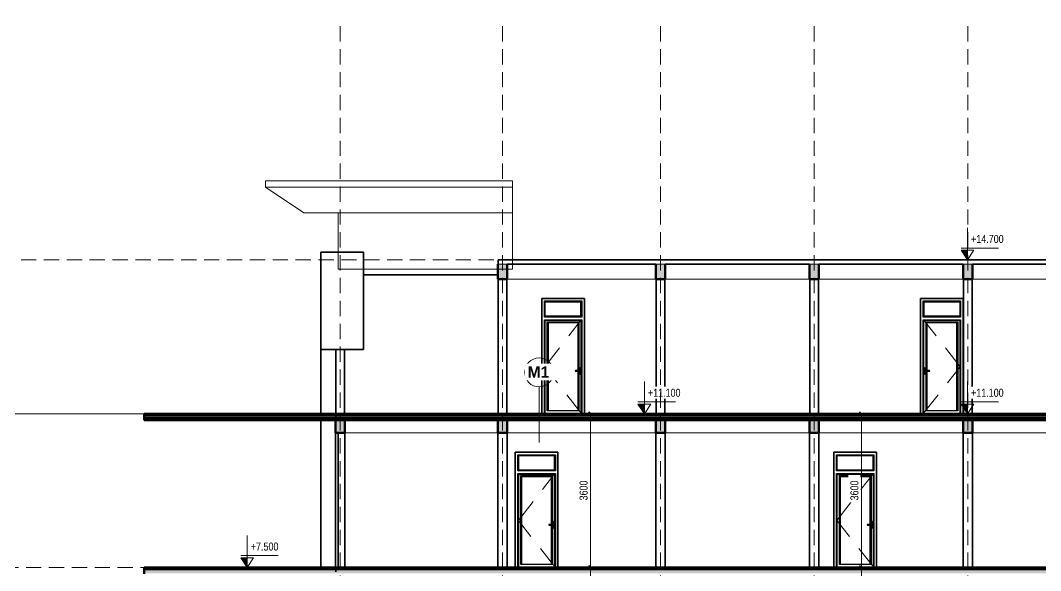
# Model space of a CAD drawing. Header units: millimetres. Extents: x -31177 to 39550, y -3751 to 20306.
# Drawn here: x -6938 to 16952, y 7427 to 20306 of the extents above; entities that cross this region are included whole.
import ezdxf

# ---------------------------------------------------------------- set-up
doc = ezdxf.new("R2010")
doc.units = ezdxf.units.MM
doc.linetypes.add('Centre', pattern=[2381.25, 476.25, -357.1875, 1190.625, -357.1875])
doc.linetypes.add('Hidden', pattern=[535.78125, 357.1875, -178.59375])
for name, color, linetype, lineweight in [('A-ANNO-DIMS', 211, 'Continuous', 9), ('A-ANNO-DIMS-75', 211, 'Continuous', 9), ('A-ANNO-NOTE', 131, 'Continuous', 9), ('A-DETL', 90, 'Continuous', 18), ('A-DOOR', 31, 'Continuous', 25), ('A-FLOR', 192, 'Continuous', 18), ('A-FLOR-LEVL', 51, 'Continuous', 9), ('A-FLOR-MCUT', 51, 'Continuous', 50), ('A-FLOR-PATT', 8, 'Continuous', 50), ('A-GENM', 13, 'Continuous', 18), ('A-WALL', 113, 'Continuous', 35), ('G-IMPT', 8, 'Continuous', 18), ('S-BEAM', 12, 'Continuous', 18), ('S-COLS', 52, 'Continuous', 35), ('S-FNDN', 32, 'Continuous', 18), ('S-GRID', 1, 'Continuous', 9), ('S-STRS', 31, 'Continuous', 25)]:
    doc.layers.add(name, color=color, linetype=linetype, lineweight=lineweight)
doc.styles.add('Arial', font='arial.ttf', dxfattribs={"width": 0.8, "height": 187.5})
doc.styles.add('Arial_B', font='arialbd.ttf', dxfattribs={"height": 262.5})
doc.dimstyles.new('kt_nam', dxfattribs={"dimscale": 304.8, "dimtxt": 191.298637, "dimasz": 0.295276, "dimexe": 0.492126, "dimexo": 0.0625, "dimgap": 0.049213, "dimtad": 1, "dimdec": 0, "dimzin": 0, "dimdsep": 46, "dimtxsty": 'Arial', "dimblk1": 'OBLIQUE', "dimblk2": 'OBLIQUE', "dimsah": 1, "dimcen": 0.09, "dimdle": 0.246063, "dimazin": 0, "dimtfac": 1, "dimtdec": 4, "dimtix": 1, "dimtmove": 0, "dimatfit": 3, "dimfxl": 1.968504, "dimfxlon": 1, "dimtvp": 1, "dimtfill": 1, "dimtolj": 1, "dimtzin": 0, "dimarcsym": 2})
pattern_1 = [(0, (4470.77, 5345.385), (304.8, 76.2), [25.146, -203.454, 25.146, -203.454, -1219.2]), (0, (4470.77, 5345.385), (304.8, 76.2), [-457.2, 25.146, -432.054, 25.146, -203.454, -533.4]), (0, (4470.77, 5345.385), (304.8, 76.2), [-1143, 25.146, -127.254, 25.146, -355.854]), (120, (4585.07, 5383.485), (-218.39114, 225.86454), [25.146, -203.454, 25.146, -203.454, -1219.2]), (120, (4585.07, 5383.485), (-218.39114, 225.86454), [-457.2, 25.146, -432.054, 25.146, -203.454, -533.4]), (120, (4585.07, 5383.485), (-218.39114, 225.86454), [-1143, 25.146, -127.254, 25.146, -355.854]), (240, (4623.17, 5535.885), (-86.40886, -302.06454), [25.146, -203.454, 25.146, -203.454, -1219.2]), (240, (4623.17, 5535.885), (-86.40886, -302.06454), [-457.2, 25.146, -432.054, 25.146, -203.454, -533.4]), (240, (4623.17, 5535.885), (-86.40886, -302.06454), [-1143, 25.146, -127.254, 25.146, -355.854])]
pattern_2 = [(50, (4470.77, 5345.4), (546.5526, -47.8174), [57.15, -628.65]), (355, (4470.77, 5345.4), (-105.728, 573.17), [45.72, -502.92]), (100.451, (4516.3, 5341.4), (440.8275, 525.35), [48.57, -534.27]), (46.184, (4470.8, 5497.8), (813.237, -126.128), [85.725, -942.975]), (96.636, (4538.5, 5487.3), (712.207, 742.283), [72.855, -801.405]), (351.184, (4470.8, 5497.8), (712.215, 742.276), [68.58, -754.38]), (21, (4546.97, 5459.7), (454.8433, -306.796), [57.15, -628.65]), (326, (4546.97, 5459.7), (185.406, 552.564), [45.72, -502.92]), (71.451, (4584.87, 5434.1), (640.251, 245.764), [48.57, -534.27]), (37.5, (4470.77, 5345.39), (9.2664, 253.665), [25.146, -471.678, 25.146, -485.394, -504.825]), (37.5, (4470.77, 5345.39), (9.2664, 253.665), [-1007.364, 25.146, -479.679]), (7.5, (4470.77, 5345.39), (200.4594, 300.5414), [25.146, -265.938, 25.146, -460.248, -192.405]), (7.5, (4470.77, 5345.39), (200.4594, 300.5414), [-776.478, 25.146, -167.259]), (327.5, (4300.84, 5345.39), (406.7728, -17.1864), [25.146, -165.354, 25.146, -569.214, -788.67]), (327.5, (4300.84, 5345.39), (406.7728, -17.1864), [-784.86, 25.146, -763.524]), (317.5, (4224.64, 5345.4), (444.388, 76.2803), [25.146, -222.504, 25.146, -369.57, -560.07]), (317.5, (4224.64, 5345.4), (444.388, 76.2803), [-642.366, 25.146, -534.924])]

# ---------------------------------------------------------------- blocks, each defined once
blk = doc.blocks.new('CỬA 1 CÁNH EROWINDOW_có ô chết_ - D4_1000x2200-2368989-MẶT CẮT 2-2')
at = {"layer": 'A-DOOR'}
for p, q in [((8448, 2639), (9326, 2639)), ((8448, 2639), (8468, 2619)), ((8448, 2261), (8448, 2639)), ((8448, 2639), (9326, 2639)), ((8448, 2261), (8448, 2639)), ((9306, 2619), (9326, 2639)), ((9326, 2639), (9326, 2261)), ((9326, 2639), (9326, 2261)), ((8468, 2281), (8468, 2619)), ((8468, 2619), (9306, 2619)), ((9306, 2281), (9306, 2619)), ((8448, 2261), (8468, 2281)), ((9326, 2261), (8448, 2261)), ((9326, 2261), (8448, 2261)), ((8448, 2200), (9326, 2200)), ((8448, 2200), (8468, 2180)), ((8448, 0), (8448, 2200)), ((8448, 2200), (9326, 2200)), ((8448, 0), (8448, 2200)), ((9306, 2281), (8468, 2281)), ((8468, 2180), (9306, 2180)), ((8468, 0), (8468, 2180)), ((9326, 2261), (9306, 2281)), ((9326, 2200), (9306, 2180)), ((9306, 2180), (9306, 0)), ((9326, 2200), (9326, 0)), ((9326, 2200), (9326, 0)), ((8516, 2144), (9258, 2144)), ((8516, 2144), (8536, 2124)), ((8516, 71), (8516, 2144)), ((8516, 2144), (9258, 2144)), ((8516, 71), (8516, 2144)), ((9238, 2124), (8536, 2124)), ((8536, 2124), (8536, 71)), ((9258, 2144), (9238, 2124)), ((9238, 1008), (9238, 2124)), ((9258, 2144), (9258, 1013)), ((9258, 2144), (9258, 1013)), ((9248, 1008), (9178, 1008)), ((9249, 1004), (9178, 1004)), ((9178, 996), (9249, 996)), ((9178, 992), (9248, 992)), ((9238, 71), (9238, 992)), ((9258, 1013), (9248, 1008)), ((9248, 992), (9258, 987)), ((9259, 1009), (9249, 1004)), ((9249, 996), (9259, 991)), ((9284, 1013), (9258, 1013)), ((9258, 987), (9284, 987)), ((9258, 987), (9258, 71)), ((9258, 987), (9258, 71)), ((9284, 1009), (9259, 1009)), ((9259, 991), (9284, 991)), ((9264, 1055), (9264, 1013)), ((9264, 987), (9264, 945)), ((9280, 960), (9280, 971)), ((9281, 953), (9281, 958)), ((9281, 958), (9281, 953)), ((9282, 973), (9286, 973)), ((9287, 958), (9287, 953)), ((9287, 953), (9287, 958)), ((9288, 971), (9288, 960)), ((9304, 945), (9304, 1055)), ((8468, 15), (9306, 15)), ((9258, 71), (8516, 71))]:
    blk.add_line(p, q, dxfattribs=at)
at = {"layer": 'A-DOOR', "linetype": 'Centre', "lineweight": 18}
for p, q in [((9314, 2200), (8460, 1100)), ((8460, 1100), (9314, 15))]:
    blk.add_line(p, q, dxfattribs=at)
at = {"layer": 'A-DOOR', "flags": 128}
for points in [[(9178, 1008), (9178, 1008), (9177, 1008), (9177, 1008), (9177, 1008), (9176, 1008), (9176, 1008), (9176, 1008), (9175, 1008), (9175, 1007), (9175, 1007), (9175, 1007), (9174, 1007), (9174, 1007), (9174, 1007), (9173, 1007), (9173, 1006), (9173, 1006), (9173, 1006), (9172, 1006), (9172, 1006), (9172, 1005), (9172, 1005), (9172, 1005), (9171, 1005), (9171, 1004), (9171, 1004), (9171, 1004), (9171, 1003), (9171, 1003), (9171, 1003), (9170, 1003), (9170, 1002), (9170, 1002), (9170, 1002), (9170, 1001), (9170, 1001), (9170, 1001), (9170, 1000), (9170, 1000), (9170, 1000), (9170, 999), (9170, 999), (9170, 999), (9170, 998), (9170, 998), (9170, 998), (9170, 998), (9170, 997), (9171, 997), (9171, 997), (9171, 996), (9171, 996), (9171, 996), (9171, 996), (9172, 995), (9172, 995), (9172, 995), (9172, 995), (9172, 994), (9173, 994), (9173, 994), (9173, 994), (9173, 993), (9174, 993), (9174, 993), (9174, 993), (9174, 993), (9175, 993), (9175, 993), (9175, 992), (9176, 992), (9176, 992), (9176, 992), (9177, 992), (9177, 992), (9177, 992), (9178, 992), (9178, 992), (9178, 992)], [(9284, 987), (9285, 987), (9285, 987), (9286, 987), (9286, 987), (9287, 987), (9287, 987), (9288, 988), (9288, 988), (9289, 988), (9289, 988), (9290, 988), (9290, 988), (9290, 989), (9291, 989), (9291, 989), (9292, 990), (9292, 990), (9293, 990), (9293, 991), (9293, 991), (9294, 991), (9294, 992), (9294, 992), (9295, 993), (9295, 993), (9295, 993), (9295, 994), (9296, 994), (9296, 995), (9296, 995), (9296, 996), (9296, 996), (9297, 997), (9297, 997), (9297, 998), (9297, 998), (9297, 999), (9297, 999), (9297, 1000), (9297, 1000), (9297, 1001), (9297, 1001), (9297, 1002), (9297, 1002), (9297, 1003), (9297, 1003), (9296, 1004), (9296, 1004), (9296, 1005), (9296, 1005), (9296, 1006), (9295, 1006), (9295, 1007), (9295, 1007), (9295, 1008), (9294, 1008), (9294, 1008), (9294, 1009), (9293, 1009), (9293, 1010), (9292, 1010), (9292, 1010), (9292, 1011), (9291, 1011), (9291, 1011), (9290, 1011), (9290, 1012), (9289, 1012), (9289, 1012), (9288, 1012), (9288, 1012), (9287, 1013), (9287, 1013), (9286, 1013), (9286, 1013), (9285, 1013), (9285, 1013), (9284, 1013), (9284, 1013)]]:
    blk.add_lwpolyline(points, dxfattribs=at)
at = {"layer": 'A-DOOR'}
for centre, radius, start, end in [((9178, 1000), 3.66, 90, 270), ((9284, 1055), 20, 0, 180), ((9284, 1000), 15, 0, 120.3216), ((9284, 1000), 15, 239.6784, 0), ((9284, 1000), 15, 105, 110.0431), ((9284, 1000), 15, 249.9569, 255), ((9282, 971), 2.04, 90, 180), ((9281, 960), 1.99, 180, 268.9596), ((9281, 960), 1.99, 224.4798, 268.9596), ((9284, 1063), 3, 0, 180), ((9284, 1063), 3, 180, 0), ((9284, 1000), 3.02, 0, 180), ((9284, 1000), 3.02, 135, 150), ((9284, 1000), 3.02, 180, 0), ((9284, 1000), 3.02, 210, 225), ((9284, 1000), 15, 90, 95.2302), ((9284, 1000), 15, 264.7698, 270), ((9284, 1000), 8.66, 270, 90), ((9286, 971), 2.04, 0, 90), ((9284, 1000), 15, 75, 80.3895), ((9284, 1000), 15, 279.6105, 285), ((9287, 960), 1.99, 271.0404, 0), ((9287, 960), 1.99, 271.0404, 315.5202), ((9284, 1000), 15, 60, 65.5028), ((9284, 1000), 15, 294.4972, 300), ((9284, 1000), 15, 45, 50.5307), ((9284, 1000), 15, 309.4693, 315), ((9284, 945), 20, 180, 360), ((9284, 953), 2.5, 180, 0), ((9284, 938), 3, 0, 180), ((9284, 938), 3, 180, 0)]:
    blk.add_arc(centre, radius, start, end, dxfattribs=at)
for points in [[(9249, 1004), (9249, 1004), (9249, 1005), (9249, 1006), (9248, 1008), (9248, 1008), (9248, 1008)], [(9249, 996), (9249, 996), (9249, 995), (9249, 994), (9248, 992), (9248, 992), (9248, 992)], [(9259, 1009), (9259, 1009), (9259, 1010), (9259, 1011), (9258, 1013), (9258, 1013), (9258, 1013)], [(9259, 991), (9259, 991), (9259, 990), (9259, 989), (9258, 987), (9258, 987), (9258, 987)]]:
    blk.add_open_spline(points, degree=3, knots=[0, 0, 0, 0, 0.166667, 0.333333, 0.666667, 1, 1, 1, 1], dxfattribs=at)
blk = doc.blocks.new('CỬA 1 CÁNH EROWINDOW_có ô chết_ - D4_1000x2200-V10-MẶT CẮT 2-2')
at = {"layer": 'A-DOOR'}
for p, q in [((14201, 13739), (15079, 13739)), ((14201, 13739), (14221, 13719)), ((14201, 13361), (14201, 13739)), ((14201, 13361), (14201, 13739)), ((14201, 13739), (15079, 13739)), ((14221, 13719), (15059, 13719)), ((14221, 13719), (14221, 13381)), ((15059, 13719), (15079, 13739)), ((15059, 13719), (15059, 13381)), ((15079, 13739), (15079, 13361)), ((15079, 13739), (15079, 13361)), ((14221, 13381), (14201, 13361)), ((15059, 13381), (14221, 13381)), ((15059, 13381), (15079, 13361)), ((15079, 13361), (14201, 13361)), ((15079, 13361), (14201, 13361)), ((14221, 13280), (14201, 13300)), ((14201, 11100), (14201, 13300)), ((14201, 13300), (15079, 13300)), ((14201, 13300), (15079, 13300)), ((14201, 11100), (14201, 13300)), ((14221, 11100), (14221, 13280)), ((14221, 13280), (15059, 13280)), ((14289, 13224), (14269, 13244)), ((14269, 12113), (14269, 13244)), ((14269, 13244), (15011, 13244)), ((14269, 12113), (14269, 13244)), ((14269, 13244), (15011, 13244)), ((14991, 13224), (14289, 13224)), ((14289, 13224), (14289, 12108)), ((14991, 13224), (15011, 13244)), ((14991, 11171), (14991, 13224)), ((15011, 13244), (15011, 11171)), ((15011, 13244), (15011, 11171)), ((15059, 13280), (15079, 13300)), ((15059, 13280), (15059, 11100)), ((15079, 13300), (15079, 11100)), ((15079, 13300), (15079, 11100)), ((14223, 12155), (14223, 12045)), ((14239, 12060), (14239, 12071)), ((14240, 12053), (14240, 12058)), ((14240, 12058), (14240, 12053)), ((14241, 12073), (14245, 12073)), ((14269, 12113), (14243, 12113)), ((14268, 12109), (14243, 12109)), ((14243, 12091), (14268, 12091)), ((14243, 12087), (14269, 12087)), ((14246, 12058), (14246, 12053)), ((14246, 12053), (14246, 12058)), ((14247, 12071), (14247, 12060)), ((14263, 12113), (14263, 12155)), ((14263, 12045), (14263, 12087)), ((14278, 12104), (14268, 12109)), ((14268, 12091), (14278, 12096)), ((14279, 12108), (14269, 12113)), ((14269, 12087), (14279, 12092)), ((14269, 11171), (14269, 12087)), ((14269, 11171), (14269, 12087)), ((14349, 12104), (14278, 12104)), ((14278, 12096), (14349, 12096)), ((14349, 12108), (14279, 12108)), ((14279, 12092), (14349, 12092)), ((14289, 12092), (14289, 11171)), ((14221, 11115), (15059, 11115)), ((15011, 11171), (14269, 11171))]:
    blk.add_line(p, q, dxfattribs=at)
at = {"layer": 'A-DOOR', "linetype": 'Centre', "lineweight": 18}
for p, q in [((14213, 13300), (15067, 12200)), ((15067, 12200), (14213, 11115))]:
    blk.add_line(p, q, dxfattribs=at)
at = {"layer": 'A-DOOR', "flags": 128}
for points in [[(14243, 12113), (14242, 12113), (14242, 12113), (14241, 12113), (14241, 12113), (14240, 12113), (14240, 12113), (14239, 12112), (14239, 12112), (14238, 12112), (14238, 12112), (14237, 12112), (14237, 12112), (14237, 12111), (14236, 12111), (14236, 12111), (14235, 12110), (14235, 12110), (14234, 12110), (14234, 12109), (14234, 12109), (14233, 12109), (14233, 12108), (14233, 12108), (14232, 12107), (14232, 12107), (14232, 12107), (14232, 12106), (14231, 12106), (14231, 12105), (14231, 12105), (14231, 12104), (14231, 12104), (14230, 12103), (14230, 12103), (14230, 12102), (14230, 12102), (14230, 12101), (14230, 12101), (14230, 12100), (14230, 12100), (14230, 12099), (14230, 12099), (14230, 12098), (14230, 12098), (14230, 12097), (14230, 12097), (14231, 12096), (14231, 12096), (14231, 12095), (14231, 12095), (14231, 12094), (14232, 12094), (14232, 12093), (14232, 12093), (14232, 12092), (14233, 12092), (14233, 12092), (14233, 12091), (14234, 12091), (14234, 12090), (14235, 12090), (14235, 12090), (14235, 12089), (14236, 12089), (14236, 12089), (14237, 12089), (14237, 12088), (14238, 12088), (14238, 12088), (14239, 12088), (14239, 12088), (14240, 12087), (14240, 12087), (14241, 12087), (14241, 12087), (14242, 12087), (14242, 12087), (14243, 12087), (14243, 12087)], [(14349, 12092), (14349, 12092), (14350, 12092), (14350, 12092), (14350, 12092), (14351, 12092), (14351, 12092), (14351, 12092), (14352, 12092), (14352, 12093), (14352, 12093), (14352, 12093), (14353, 12093), (14353, 12093), (14353, 12093), (14354, 12093), (14354, 12094), (14354, 12094), (14354, 12094), (14355, 12094), (14355, 12094), (14355, 12095), (14355, 12095), (14355, 12095), (14356, 12095), (14356, 12096), (14356, 12096), (14356, 12096), (14356, 12097), (14356, 12097), (14356, 12097), (14357, 12097), (14357, 12098), (14357, 12098), (14357, 12098), (14357, 12099), (14357, 12099), (14357, 12099), (14357, 12100), (14357, 12100), (14357, 12100), (14357, 12101), (14357, 12101), (14357, 12101), (14357, 12102), (14357, 12102), (14357, 12102), (14357, 12102), (14357, 12103), (14356, 12103), (14356, 12103), (14356, 12104), (14356, 12104), (14356, 12104), (14356, 12104), (14355, 12105), (14355, 12105), (14355, 12105), (14355, 12105), (14355, 12106), (14354, 12106), (14354, 12106), (14354, 12106), (14354, 12107), (14353, 12107), (14353, 12107), (14353, 12107), (14353, 12107), (14352, 12107), (14352, 12107), (14352, 12108), (14351, 12108), (14351, 12108), (14351, 12108), (14350, 12108), (14350, 12108), (14350, 12108), (14349, 12108), (14349, 12108), (14349, 12108)]]:
    blk.add_lwpolyline(points, dxfattribs=at)
at = {"layer": 'A-DOOR'}
for centre, radius, start, end in [((14243, 12155), 20, 0, 180), ((14243, 12045), 20, 180, 0), ((14243, 12100), 15, 59.6784, 180), ((14243, 12100), 15, 180, 300.3216), ((14243, 12100), 15, 129.4693, 135), ((14243, 12100), 15, 225, 230.5307), ((14243, 12100), 8.66, 90, 270), ((14243, 12100), 15, 114.4972, 120), ((14243, 12100), 15, 240, 245.5028), ((14241, 12071), 2.04, 90, 180), ((14240, 12060), 1.99, 180, 268.9596), ((14240, 12060), 1.99, 224.4798, 268.9596), ((14243, 12163), 3, 0, 180), ((14243, 12163), 3, 180, 0), ((14243, 12100), 3.02, 0, 180), ((14243, 12100), 3.02, 180, 0), ((14243, 12038), 3, 0, 180), ((14243, 12038), 3, 180, 0), ((14243, 12053), 2.5, 180, 0), ((14243, 12100), 15, 84.7698, 90), ((14243, 12100), 15, 270, 275.2302), ((14243, 12100), 3.02, 30, 45), ((14243, 12100), 3.02, 315.2561, 330), ((14245, 12071), 2.04, 0, 90), ((14246, 12060), 1.99, 271.0404, 0), ((14246, 12060), 1.99, 271.0404, 315.5202), ((14243, 12100), 15, 69.9569, 75), ((14243, 12100), 15, 285, 290.0431), ((14349, 12100), 3.66, 270, 90)]:
    blk.add_arc(centre, radius, start, end, dxfattribs=at)
for points in [[(14269, 12113), (14269, 12113), (14269, 12113), (14268, 12111), (14268, 12109), (14268, 12109)], [(14269, 12087), (14269, 12087), (14269, 12087), (14268, 12089), (14268, 12091), (14268, 12091)], [(14279, 12108), (14279, 12108), (14279, 12108), (14278, 12106), (14278, 12104), (14278, 12104)], [(14279, 12092), (14279, 12092), (14279, 12092), (14278, 12094), (14278, 12096), (14278, 12096)]]:
    blk.add_open_spline(points, degree=3, dxfattribs=at)
blk = doc.blocks.new('M_Concrete-Rectangular-Column - COT220X300-2391839-MẶT CẮT 2-2')
at = {"layer": 'S-COLS'}
for p, q in [((440, 10650), (440, 7500)), ((660, 10650), (660, 7500))]:
    blk.add_line(p, q, dxfattribs=at)
blk = doc.blocks.new('M_Concrete-Rectangular-Column - COT200X250-2391840-MẶT CẮT 2-2')
at = {"layer": 'S-COLS'}
for p, q in [((450, 12600), (450, 11100)), ((650, 12600), (650, 11100))]:
    blk.add_line(p, q, dxfattribs=at)
blk = doc.blocks.new('M_Concrete-Rectangular-Column - COT200X250-V17-MẶT CẮT 2-2')
at = {"layer": 'S-COLS'}
for p, q in [((4250, 14250), (4250, 11100)), ((4450, 14250), (4450, 11100))]:
    blk.add_line(p, q, dxfattribs=at)
blk = doc.blocks.new('Mat_Tien_3dsMax - Sync_3dsMax_To_Revit-2401403-MẶT CẮT 2-2')
at = {"layer": 'A-GENM'}
for p, q in [((-1200, 16550), (-1200, 16400)), ((4589, 16550), (-1200, 16550)), ((4589, 16400), (4589, 16550)), ((-1200, 16400), (-300, 15800)), ((4589, 15800), (4589, 16400)), ((500, 15800), (500, 14480)), ((4589, 14480), (4589, 15800)), ((500, 14480), (4589, 14480)), ((-6174, 3900), (-6274, 3900)), ((-6274, 3900), (-6274, 3800)), ((-6186, 3847), (-6174, 3900)), ((-5645, 3496), (-6186, 3847)), ((974, 3900), (874, 3900)), ((874, 3900), (874, 3800)), ((974, 3800), (974, 3900)), ((-6274, 3800), (-5674, 3400)), ((874, 3800), (904, 3471)), ((974, 3400), (974, 3800)), ((-5674, 3400), (974, 3400)), ((904, 3471), (-5645, 3496)), ((-4729, 0), (-4729, -20)), ((-4410, 0), (-4729, 0)), ((-4410, -20), (-4410, 0)), ((400, -20), (400, 0)), ((-4709, -140), (-5029, -140)), ((-5029, -140), (-5029, -160)), ((-5029, -160), (-4709, -160)), ((-5009, -160), (-5009, -310)), ((-4729, -20), (-4410, -20)), ((-4709, -160), (-4709, -140)), ((400, -750), (400, -20)), ((-4709, -440), (-5629, -440)), ((-5629, -440), (-5629, -460)), ((-5629, -460), (-4709, -460)), ((-5609, -460), (-5609, -610)), ((-4709, -290), (-5329, -290)), ((-5329, -290), (-5329, -310)), ((-5329, -310), (-4709, -310)), ((-5309, -310), (-5309, -460)), ((-4709, -310), (-4709, -290)), ((-4709, -460), (-4709, -440)), ((-4709, -590), (-5929, -590)), ((-5929, -590), (-5929, -610)), ((-5929, -610), (-4709, -610)), ((-5909, -610), (-5909, -750)), ((-5609, -610), (-4709, -610)), ((-4709, -610), (-4709, -590)), ((-4709, -750), (-4709, -610)), ((-5909, -750), (-4709, -750))]:
    blk.add_line(p, q, dxfattribs=at)
at = {"layer": 'A-GENM', "lineweight": 35}
for p, q in [((1100, 14880), (100, 14880)), ((100, 14880), (100, 12600)), ((1100, 12600), (1100, 14880)), ((100, 12600), (1100, 12600))]:
    blk.add_line(p, q, dxfattribs=at)
at = {"layer": 'G-IMPT'}
for p, q in [((-1200, 16550), (-1200, 16400)), ((-1200, 16550), (4589, 16550)), ((4589, 16400), (4589, 16550)), ((-1200, 16400), (-300, 15800)), ((-1200, 16400), (4589, 16400)), ((4589, 15800), (4589, 16400)), ((500, 15800), (-300, 15800)), ((500, 15800), (500, 14880)), ((500, 15800), (4589, 15800)), ((4589, 14700), (4589, 15800)), ((1100, 14880), (1100, 14880)), ((1100, 14480), (4240, 14480)), ((4460, 14480), (4463, 14480)), ((-6203, 3900), (-6274, 3900)), ((-6274, 3800), (-6274, 3900)), ((-6203, 3900), (-6211, 3845)), ((-6211, 3845), (-6186, 3847)), ((-6211, 3845), (-5652, 3495)), ((-6174, 3900), (-6203, 3900)), ((-6203, 3900), (-6186, 3847)), ((-6186, 3847), (-5652, 3495)), ((-6183, 3845), (-4050, 3862)), ((-4050, 3843), (-6182, 3845)), ((-6174, 3900), (-4050, 3900)), ((-6274, 3800), (-6139, 3800)), ((-5674, 3400), (-6274, 3800)), ((-5637, 3496), (-760, 3750)), ((880, 3750), (884, 3714)), ((-4956, 3400), (-5674, 3400)), ((-5645, 3496), (-5652, 3495)), ((-5652, 3495), (-3862, 3489)), ((-4556, 3400), (-4956, 3400)), ((-4956, 3400), (-4956, 3000)), ((-4556, 3400), (-4556, 3000)), ((100, 3400), (-4556, 3400)), ((974, 3400), (675, 3400)), ((905, 3471), (904, 3471)), ((974, 3400), (974, 3450)), ((-4456, 3000), (-5056, 3000)), ((-5056, 3000), (-5056, 0)), ((-4456, 3000), (-4456, 0)), ((-5554, -1), (-5550, 0)), ((-5554, -1), (-5550, 0)), ((-5550, 0), (-5554, -1)), ((-5550, 0), (-4038, 0)), ((-5550, -1), (-5550, 0)), ((-5560, -10), (-5559, -6)), ((-5560, -10), (-5559, -6)), ((-5559, -6), (-5560, -10)), ((-5560, -10), (-5559, -10)), ((-5559, -10), (-5560, -10)), ((-5560, -10), (-5559, -14)), ((-5559, -14), (-5560, -10)), ((-5560, -10), (-5559, -14)), ((-5559, -6), (-5558, -3)), ((-5559, -6), (-5557, -3)), ((-5557, -3), (-5559, -6)), ((-5559, -6), (-5557, -3)), ((-5559, -6), (-5556, -4)), ((-5559, -6), (-5559, -6)), ((-5559, -6), (-5559, -6)), ((-5559, -10), (-5559, -6)), ((-5559, -6), (-5557, -7)), ((-5559, -10), (-5557, -7)), ((-5559, -14), (-5559, -10)), ((-5557, -13), (-5559, -10)), ((-5558, -10), (-5559, -10)), ((-5559, -14), (-5557, -13)), ((-5559, -14), (-5559, -14)), ((-5557, -17), (-5559, -14)), ((-5559, -14), (-5557, -17)), ((-5559, -14), (-5559, -14)), ((-5559, -14), (-5558, -18)), ((-5559, -14), (-5557, -17)), ((-5559, -14), (-5556, -16)), ((-5558, -3), (-5554, -1)), ((-5557, -3), (-5558, -3)), ((-5558, -3), (-5557, -3)), ((-5558, -10), (-5557, -7)), ((-5557, -13), (-5558, -10)), ((-5558, -10), (-5554, -10)), ((-5558, -18), (-5557, -17)), ((-5558, -18), (-5554, -19)), ((-5557, -17), (-5558, -18)), ((-5557, -3), (-5554, -1)), ((-5554, -1), (-5557, -3)), ((-5554, -1), (-5557, -3)), ((-5557, -3), (-5556, -4)), ((-5557, -7), (-5556, -4)), ((-5557, -7), (-5554, -6)), ((-5554, -10), (-5557, -7)), ((-5554, -10), (-5557, -13)), ((-5556, -16), (-5557, -13)), ((-5554, -14), (-5557, -13)), ((-5557, -17), (-5556, -16)), ((-5554, -19), (-5557, -17)), ((-5557, -17), (-5554, -19)), ((-5557, -17), (-5554, -19)), ((-5556, -4), (-5554, -1)), ((-5556, -4), (-5553, -3)), ((-5556, -4), (-5554, -6)), ((-5556, -16), (-5554, -14)), ((-5554, -19), (-5556, -16)), ((-5556, -16), (-5553, -17)), ((-5554, -1), (-5554, -1)), ((-5554, -1), (-5554, -1)), ((-5553, -3), (-5554, -1)), ((-5550, -1), (-5554, -1)), ((-5554, -6), (-5553, -3)), ((-5554, -6), (-5550, -6)), ((-5554, -10), (-5554, -6)), ((-5550, -10), (-5554, -6)), ((-5554, -10), (-5550, -10)), ((-5554, -14), (-5550, -10)), ((-5554, -14), (-5554, -10)), ((-5553, -17), (-5554, -14)), ((-5554, -14), (-5550, -14)), ((-5554, -19), (-5553, -17)), ((-5554, -19), (-5554, -19)), ((-5554, -19), (-5550, -20)), ((-5550, -20), (-5554, -19)), ((-5554, -19), (-5554, -19)), ((-5554, -19), (-5550, -20)), ((-5550, -19), (-5554, -19)), ((-5553, -3), (-5550, -1)), ((-5550, -3), (-5553, -3)), ((-5550, -6), (-5553, -3)), ((-5553, -17), (-5550, -14)), ((-5550, -19), (-5553, -17)), ((-5550, -18), (-5553, -17)), ((-5550, -3), (-5550, -1)), ((-5550, -1), (-4038, -1)), ((-5550, -3), (-4038, -3)), ((-5550, -6), (-5550, -3)), ((-5550, -10), (-5550, -6)), ((-5550, -6), (-4038, -6)), ((-5550, -10), (-4038, -10)), ((-5550, -14), (-5550, -10)), ((-5550, -14), (-4038, -14)), ((-5550, -18), (-5550, -14)), ((-5550, -19), (-5550, -18)), ((-5550, -18), (-4038, -18)), ((-5550, -20), (-5550, -19)), ((-4038, -19), (-5550, -19)), ((-5550, -750), (-5550, -20)), ((-5550, -20), (-4038, -20)), ((-3900, -150), (-3900, -750)), ((400, -750), (400, -150)), ((-5629, -460), (-5629, -440)), ((-5629, -440), (-5550, -440)), ((-5609, -460), (-5629, -460)), ((-5609, -460), (-5550, -460)), ((-5609, -610), (-5609, -460)), ((-5550, -460), (-5609, -460)), ((-5609, -460), (-5550, -460)), ((-5929, -610), (-5929, -590)), ((-5929, -590), (-5550, -590)), ((-5909, -610), (-5929, -610)), ((-5909, -750), (-5909, -610)), ((-5609, -610), (-5550, -610)), ((-5550, -610), (-5609, -610)), ((-5609, -610), (-5550, -610)), ((-5550, -610), (-5609, -610)), ((-5609, -610), (-5550, -610)), ((-5550, -750), (-5909, -750)), ((-5550, -750), (-3900, -750)), ((-3900, -750), (400, -750))]:
    blk.add_line(p, q, dxfattribs=at)
at = {"layer": 'G-IMPT', "flags": 128}
for points in [[(-5909, -610), (-5834, -610), (-5759, -610), (-5684, -610), (-5609, -610)], [(-5609, -610), (-5684, -610), (-5759, -610), (-5834, -610), (-5909, -610)], [(-5909, -610), (-5834, -610), (-5759, -610), (-5684, -610), (-5609, -610)]]:
    blk.add_lwpolyline(points, dxfattribs=at)
blk = doc.blocks.new('Mat_Tien_3dsMax - Mat_Tien_3dsMax-2387879-MẶT CẮT 2-2')
blk.add_blockref('Mat_Tien_3dsMax - Sync_3dsMax_To_Revit-2401403-MẶT CẮT 2-2', (0, 0))
blk = doc.blocks.new('Level - 000_-1742766-MẶT CẮT 2-2')
at = {"layer": 'A-FLOR-LEVL'}
blk.add_hatch(color=256, dxfattribs=at).paths.add_polyline_path([(-1627, 4125), (-1627, 3900), (-1777, 4125)])
for p, q in [((-1627, 3900), (-1627, 4650)), ((-1777, 4177), (-898, 4177)), ((-1627, 3900), (-1777, 4125)), ((-1777, 4125), (-1477, 4125)), ((-1627, 4125), (-1777, 4125)), ((-1777, 4125), (-1627, 3900)), ((-1627, 3900), (-1477, 4125)), ((-1627, 3900), (-1627, 4125)), ((-1777, 3900), (-1477, 3900))]:
    blk.add_line(p, q, dxfattribs=at)
blk = doc.blocks.new('GHI CHU VL_FULL - M-1415100-MẶT CẮT 2-2')
at = {"layer": 'A-ANNO-NOTE'}
blk.add_circle((-9770, 13652), 338, dxfattribs=at)
blk = doc.blocks.new('DIMBLOCK1-MẶT CẮT 2-2')
at = {"layer": 'A-ANNO-DIMS-75'}
for p, q in [((12756, 11100), (12156, 11100)), ((12756, 11100), (12756, 7500)), ((12756, 11100), (12906, 11100)), ((12756, 7500), (12156, 7500)), ((12756, 7500), (12906, 7500))]:
    blk.add_line(p, q, dxfattribs=at)
at = {"layer": 'A-ANNO-DIMS-75', "lineweight": 35}
for p, q in [((12756, 11100), (12711, 11145)), ((12756, 11100), (12801, 11055)), ((12756, 7500), (12711, 7545)), ((12756, 7500), (12801, 7455))]:
    blk.add_line(p, q, dxfattribs=at)
at = {"layer": 'A-ANNO-DIMS-75', "color": 0, "insert": (12498, 9070), "char_height": 187.5, "width": 550.94, "attachment_point": 1, "rotation": 90, "line_spacing_factor": 0.941778, "style": 'Arial', "bg_fill": 3, "box_fill_scale": 1.25, "bg_fill_color": 256, "bg_fill_true_color": 13158600, "bg_fill_transparency": 0}
blk.add_mtext('3600', dxfattribs=at)
blk = doc.blocks.new('_Oblique')
at = {"color": 0, "linetype": 'ByBlock', "lineweight": -2}
blk.add_line((-0.5, -0.5), (0.5, 0.5), dxfattribs=at)
blk = doc.blocks.new('DIMBLOCK2-MẶT CẮT 2-2')
at = {"layer": 'A-ANNO-DIMS-75'}
for p, q in [((12756, 7500), (12156, 7500)), ((12756, 7500), (12756, 3900)), ((12756, 7500), (12906, 7500)), ((12756, 3900), (12156, 3900)), ((12756, 3900), (12906, 3900))]:
    blk.add_line(p, q, dxfattribs=at)
at = {"layer": 'A-ANNO-DIMS-75', "lineweight": 35}
for p, q in [((12756, 7500), (12711, 7545)), ((12756, 7500), (12801, 7455)), ((12756, 3900), (12711, 3945)), ((12756, 3900), (12801, 3855))]:
    blk.add_line(p, q, dxfattribs=at)
at = {"layer": 'A-ANNO-DIMS-75', "color": 0, "insert": (12498, 5470), "char_height": 187.5, "width": 550.94, "attachment_point": 1, "rotation": 90, "line_spacing_factor": 0.941778, "style": 'Arial', "bg_fill": 3, "box_fill_scale": 1.25, "bg_fill_color": 256, "bg_fill_true_color": 13158600, "bg_fill_transparency": 0}
blk.add_mtext('3600', dxfattribs=at)
blk = doc.blocks.new('DIMBLOCK5-MẶT CẮT 2-2')
at = {"layer": 'A-ANNO-DIMS-75'}
for p, q in [((6415, 11100), (6265, 11100)), ((6415, 11100), (6415, 7500)), ((6415, 11100), (7015, 11100)), ((6415, 7500), (5815, 7500)), ((6415, 7500), (6565, 7500))]:
    blk.add_line(p, q, dxfattribs=at)
at = {"layer": 'A-ANNO-DIMS-75', "lineweight": 35}
for p, q in [((6415, 11100), (6370, 11145)), ((6415, 11100), (6460, 11055)), ((6415, 7500), (6370, 7545)), ((6415, 7500), (6460, 7455))]:
    blk.add_line(p, q, dxfattribs=at)
at = {"layer": 'A-ANNO-DIMS-75', "color": 0, "insert": (6156, 9070), "char_height": 187.5, "width": 550.94, "attachment_point": 1, "rotation": 90, "line_spacing_factor": 0.941778, "style": 'Arial', "bg_fill": 3, "box_fill_scale": 1.25, "bg_fill_color": 256, "bg_fill_true_color": 13158600, "bg_fill_transparency": 0}
blk.add_mtext('3600', dxfattribs=at)
blk = doc.blocks.new('DIMBLOCK6-MẶT CẮT 2-2')
at = {"layer": 'A-ANNO-DIMS-75'}
for p, q in [((6415, 7500), (5815, 7500)), ((6415, 7500), (6415, 3900)), ((6415, 7500), (6565, 7500)), ((6415, 3900), (5815, 3900)), ((6415, 3900), (6565, 3900))]:
    blk.add_line(p, q, dxfattribs=at)
at = {"layer": 'A-ANNO-DIMS-75', "lineweight": 35}
for p, q in [((6415, 7500), (6370, 7545)), ((6415, 7500), (6460, 7455)), ((6415, 3900), (6370, 3945)), ((6415, 3900), (6460, 3855))]:
    blk.add_line(p, q, dxfattribs=at)
at = {"layer": 'A-ANNO-DIMS-75', "color": 0, "insert": (6156, 5470), "char_height": 187.5, "width": 550.94, "attachment_point": 1, "rotation": 90, "line_spacing_factor": 0.941778, "style": 'Arial', "bg_fill": 3, "box_fill_scale": 1.25, "bg_fill_color": 256, "bg_fill_true_color": 13158600, "bg_fill_transparency": 0}
blk.add_mtext('3600', dxfattribs=at)

msp = doc.modelspace()

# ---------------------------------------------------------------- hatches: boundary and pattern name
at = {"layer": 'A-FLOR-PATT', "lineweight": 18}
h = msp.add_hatch(dxfattribs=at)
h.set_pattern_fill('FP_1', color=256, style=0, pattern_type=2)
h.set_pattern_definition(pattern_1)
h.paths.add_polyline_path([(37099.4, 11060), (37262.5, 11060), (37262.5, 11100), (-4038, 11100), (-4038, 11060), (37004.4, 11060)])
h = msp.add_hatch(dxfattribs=at)
h.set_pattern_fill('FP_4', color=256, style=0, pattern_type=2)
h.set_pattern_definition(pattern_2)
h.paths.add_polyline_path([(23996.1, 10960), (37262.5, 10960), (37262.5, 11060), (-4038, 11060), (-4038, 10960), (23236.5, 10960)])
h = msp.add_hatch(dxfattribs=at)
h.set_pattern_fill('FP_3', color=256, style=0, pattern_type=2)
h.set_pattern_definition([(0, (4470.77, 5345.4), (476.25, 476.25), [476.25, -476.25]), (0, (4470.77, 5524), (476.25, 476.25), [476.25, -476.25]), (0, (4470.77, 5702.57), (476.25, 476.25), [476.25, -476.25]), (90, (4530.3, 5762.1), (-476.25, 476.25), [476.25, -476.25]), (90, (4708.9, 5762.1), (-476.25, 476.25), [476.25, -476.25]), (90, (4887.5, 5762.1), (-476.25, 476.25), [476.25, -476.25])])
h.paths.add_polyline_path([(36909.5, 10950), (37262.5, 10950), (37262.5, 10960), (-4038, 10960), (-4038, 10950), (35390.2, 10950)])
h = msp.add_hatch(dxfattribs=at)
h.set_pattern_fill('FP_1', color=256, style=0, pattern_type=2)
h.set_pattern_definition(pattern_1)
h.paths.add_polyline_path([(37099.4, 7460), (37262.5, 7460), (37262.5, 7500), (-4038, 7500), (-4038, 7460), (36909.5, 7460)])
h = msp.add_hatch(dxfattribs=at)
h.set_pattern_fill('FP_4', color=256, style=0, pattern_type=2)
h.set_pattern_definition(pattern_2)
h.paths.add_polyline_path([(37099.4, 7360), (37262.5, 7360), (37262.5, 7460), (-4038, 7460), (-4038, 7360), (36909.5, 7360)])
at = {"layer": 'S-BEAM'}
for points in [[(4460, 14250), (4460, 14600), (4240, 14600), (4240, 14250), (4250, 14250)], [(7940, 14250), (8160, 14250), (8160, 14600), (7940, 14600)], [(11760, 14250), (11760, 14600), (11540, 14600), (11540, 14250)], [(15360, 14250), (15360, 14600), (15140, 14600), (15140, 14250)], [(440, 10650), (660, 10650), (660, 11000), (440, 11000)], [(4240, 10650), (4460, 10650), (4460, 11000), (4240, 11000)], [(8044.3, 10650), (8160, 10650), (8160, 11000), (7940, 11000), (7940, 10650), (7949.3, 10650)], [(11760, 10650), (11760, 11000), (11540, 11000), (11540, 10650)], [(15360, 10650), (15360, 11000), (15140, 11000), (15140, 10650)]]:
    msp.add_hatch(color=8, dxfattribs=at).paths.add_polyline_path(points)

# ---------------------------------------------------------------- linework, layer by layer
at = {"layer": 'A-DETL'}
msp.add_line((5206.9, 11728.8), (5206.9, 10428.8), dxfattribs=at)
at = {"layer": 'A-FLOR', "lineweight": 50}
for p, q in [((37262.5, 11100), (-4038, 11100)), ((-4038, 11100), (-4038, 10950)), ((-4038, 10950), (37262.5, 10950)), ((37262.5, 7500), (-4038, 7500)), ((-4038, 7500), (-4038, 7350))]:
    msp.add_line(p, q, dxfattribs=at)
at = {"layer": 'A-FLOR-LEVL', "linetype": 'Hidden'}
for p, q in [((-9066.5, 14700), (15240, 14700)), ((7673.4, 11100), (-21877.3, 11100)), ((-1626.6, 7500), (-31177.3, 7500))]:
    msp.add_line(p, q, dxfattribs=at)
at = {"layer": 'A-FLOR-MCUT'}
for p, q in [((37262.5, 11060), (-4038, 11060)), ((37262.5, 10960), (-4038, 10960)), ((37262.5, 7460), (-4038, 7460))]:
    msp.add_line(p, q, dxfattribs=at)
at = {"layer": 'A-WALL'}
for p, q in [((4240, 14350), (1100, 14350)), ((4462.7, 14350), (4460, 14350)), ((7940, 14350), (7937.3, 14350)), ((8162.7, 14350), (8160, 14350)), ((11540, 14350), (11537.3, 14350)), ((11762.7, 14350), (11760, 14350)), ((15140, 14350), (15137.3, 14350)), ((15362.7, 14350), (15360, 14350)), ((5270, 11100), (5270, 13800)), ((5270, 13800), (6270, 13800)), ((6270, 13800), (6270, 11100)), ((14140, 11100), (14140, 13800)), ((14140, 13800), (15140, 13800)), ((15140, 13800), (15140, 11100)), ((100, 12600), (100, 11100)), ((650, 12600), (650, 11100)), ((100, 10950), (100, 7500)), ((500, 10650), (500, 7500)), ((672.7, 10750), (660, 10750)), ((4240, 10750), (4227.3, 10750)), ((4472.7, 10750), (4460, 10750)), ((7940, 10750), (7927.3, 10750)), ((8172.7, 10750), (8160, 10750)), ((11540, 10750), (11527.3, 10750)), ((11772.7, 10750), (11760, 10750)), ((15140, 10750), (15127.3, 10750)), ((15372.7, 10750), (15360, 10750)), ((4650, 7500), (4650, 10200)), ((4650, 10200), (5650, 10200)), ((5650, 10200), (5650, 7500)), ((12110, 7500), (12110, 10200)), ((12110, 10200), (13110, 10200)), ((13110, 10200), (13110, 7500))]:
    msp.add_line(p, q, dxfattribs=at)
at = {"layer": 'S-BEAM', "lineweight": 50}
for p, q in [((4250, 14600), (4240, 14600)), ((4240, 14600), (4240, 14250)), ((4460, 14250), (4460, 14600)), ((7940, 14600), (7940, 14250)), ((8160, 14250), (8160, 14600)), ((11540, 14600), (11540, 14250)), ((11760, 14250), (11760, 14600)), ((15140, 14600), (15140, 14250)), ((15360, 14250), (15360, 14600)), ((4240, 14250), (4460, 14250)), ((7940, 14250), (8160, 14250)), ((11540, 14250), (11760, 14250)), ((15140, 14250), (15360, 14250)), ((450, 11000), (440, 11000)), ((440, 11000), (440, 10650)), ((660, 10650), (660, 11000)), ((4240, 11000), (4240, 10650)), ((4460, 10650), (4460, 11000)), ((7940, 11000), (7940, 10650)), ((8160, 10650), (8160, 11000)), ((11540, 11000), (11540, 10650)), ((11760, 10650), (11760, 11000)), ((15140, 11000), (15140, 10650)), ((15360, 10650), (15360, 11000)), ((440, 10650), (660, 10650)), ((4240, 10650), (4460, 10650)), ((7940, 10650), (8160, 10650)), ((11540, 10650), (11760, 10650)), ((15140, 10650), (15360, 10650))]:
    msp.add_line(p, q, dxfattribs=at)
at = {"layer": 'S-BEAM'}
for p, q in [((4460, 14600), (4250, 14600)), ((4462.7, 14250), (4462.7, 14600)), ((7937.3, 14600), (7937.3, 14250)), ((8160, 14600), (7940, 14600)), ((8162.7, 14250), (8162.7, 14600)), ((11537.3, 14600), (11537.3, 14250)), ((11760, 14600), (11540, 14600)), ((11762.7, 14250), (11762.7, 14600)), ((15137.3, 14600), (15137.3, 14250)), ((15360, 14600), (15140, 14600)), ((15362.7, 14250), (15362.7, 14600)), ((4462.7, 14250), (7937.3, 14250)), ((8162.7, 14250), (11537.3, 14250)), ((11762.7, 14250), (15137.3, 14250)), ((15362.7, 14250), (18737.3, 14250)), ((660, 11000), (450, 11000)), ((4460, 11000), (4240, 11000)), ((8160, 11000), (7940, 11000)), ((11760, 11000), (11540, 11000)), ((15360, 11000), (15140, 11000)), ((672.7, 10650), (672.7, 10950)), ((4227.3, 10950), (4227.3, 10650)), ((4237.3, 10950), (4237.3, 10750)), ((4462.7, 10750), (4462.7, 10950)), ((4472.7, 10650), (4472.7, 10950)), ((7927.3, 10950), (7927.3, 10650)), ((8162.7, 10750), (8162.7, 10950)), ((8172.7, 10650), (8172.7, 10950)), ((11527.3, 10950), (11527.3, 10650)), ((11537.3, 10950), (11537.3, 10750)), ((11762.7, 10750), (11762.7, 10950)), ((11772.7, 10650), (11772.7, 10950)), ((15127.3, 10950), (15127.3, 10650)), ((15137.3, 10950), (15137.3, 10750)), ((15362.7, 10750), (15362.7, 10950)), ((15372.7, 10650), (15372.7, 10950)), ((672.7, 10650), (4227.3, 10650)), ((4472.7, 10650), (7927.3, 10650)), ((8172.7, 10650), (11527.3, 10650)), ((11772.7, 10650), (15127.3, 10650)), ((15372.7, 10650), (18727.3, 10650))]:
    msp.add_line(p, q, dxfattribs=at)
at = {"layer": 'S-FNDN', "lineweight": 35}
for p, q in [((37250, 14700), (4250, 14700)), ((4250, 14700), (4250, 14600)), ((4460, 14600), (7940, 14600)), ((8160, 14600), (11540, 14600)), ((11760, 14600), (15140, 14600)), ((15360, 14600), (18740, 14600)), ((-4038, 11000), (37262.5, 11000)), ((450, 11100), (450, 11000)), ((450, 7500), (450, 7400))]:
    msp.add_line(p, q, dxfattribs=at)
at = {"layer": 'S-FNDN'}
for p, q in [((4250, 14600), (4460, 14600)), ((7940, 14600), (8160, 14600)), ((11540, 14600), (11760, 14600)), ((15140, 14600), (15360, 14600))]:
    msp.add_line(p, q, dxfattribs=at)
at = {"layer": 'S-GRID', "linetype": 'Hidden'}
for p, q in [((550, -3225.6), (550, 20306.3)), ((4350, -3225.6), (4350, 20306.3)), ((11650, -3225.6), (11650, 20306.3))]:
    msp.add_line(p, q, dxfattribs=at)
at = {"layer": 'S-STRS'}
msp.add_line((7927.3, 10942), (7940, 10942), dxfattribs=at)

# ---------------------------------------------------------------- block references
at = {"layer": 'A-ANNO-NOTE'}
msp.add_blockref('GHI CHU VL_FULL - M-1415100-MẶT CẮT 2-2', (14977, -1585.3), dxfattribs=at)
at = {"layer": 'A-DOOR'}
for name, p in [('CỬA 1 CÁNH EROWINDOW_có ô chết_ - D4_1000x2200-2368989-MẶT CẮT 2-2', (-3117, 11100)), ('CỬA 1 CÁNH EROWINDOW_có ô chết_ - D4_1000x2200-V10-MẶT CẮT 2-2', (0, 0)), ('CỬA 1 CÁNH EROWINDOW_có ô chết_ - D4_1000x2200-2368989-MẶT CẮT 2-2', (-3737, 7500)), ('CỬA 1 CÁNH EROWINDOW_có ô chết_ - D4_1000x2200-2368989-MẶT CẮT 2-2', (3723, 7500))]:
    msp.add_blockref(name, p, dxfattribs=at)
at = {"layer": 'A-FLOR-LEVL'}
for p in [(16866.6, 10800), (9300, 7200), (16866.6, 7200), (0, 3600)]:
    msp.add_blockref('Level - 000_-1742766-MẶT CẮT 2-2', p, dxfattribs=at)
at = {"layer": 'G-IMPT'}
msp.add_blockref('Mat_Tien_3dsMax - Mat_Tien_3dsMax-2387879-MẶT CẮT 2-2', (0, 0), dxfattribs=at)
at = {"layer": 'S-COLS'}
for name, p in [('M_Concrete-Rectangular-Column - COT200X250-V17-MẶT CẮT 2-2', (0, 0)), ('M_Concrete-Rectangular-Column - COT200X250-V17-MẶT CẮT 2-2', (3700, 0)), ('M_Concrete-Rectangular-Column - COT200X250-V17-MẶT CẮT 2-2', (7300, 0)), ('M_Concrete-Rectangular-Column - COT200X250-V17-MẶT CẮT 2-2', (10900, 0)), ('M_Concrete-Rectangular-Column - COT200X250-2391840-MẶT CẮT 2-2', (0, 0)), ('M_Concrete-Rectangular-Column - COT220X300-2391839-MẶT CẮT 2-2', (0, 0)), ('M_Concrete-Rectangular-Column - COT220X300-2391839-MẶT CẮT 2-2', (3800, 0)), ('M_Concrete-Rectangular-Column - COT220X300-2391839-MẶT CẮT 2-2', (7500, 0)), ('M_Concrete-Rectangular-Column - COT220X300-2391839-MẶT CẮT 2-2', (11100, 0)), ('M_Concrete-Rectangular-Column - COT220X300-2391839-MẶT CẮT 2-2', (14700, 0))]:
    msp.add_blockref(name, p, dxfattribs=at)

# ---------------------------------------------------------------- next in the draw order: texts
at = {"layer": 'A-ANNO-NOTE', "insert": (4937, 12205.9), "char_height": 262.5, "width": 631.329, "attachment_point": 1, "style": 'Arial_B', "bg_fill": 3, "box_fill_scale": 1.25, "bg_fill_color": 256, "bg_fill_true_color": 13158600, "bg_fill_transparency": 0}
msp.add_mtext('M1', dxfattribs=at)
at = {"layer": 'A-FLOR-LEVL', "char_height": 187.5, "attachment_point": 1, "style": 'Arial', "bg_fill": 3, "box_fill_scale": 1.25, "bg_fill_color": 256, "bg_fill_true_color": 13158600, "bg_fill_transparency": 0}
for s, insert, width in [('+14.700', (15323.4, 15284), 918.734), ('+11.100', (7756.9, 11684), 918.734), ('+11.100', (15323.4, 11684), 918.734), ('+7.500', (-1543.1, 8084), 779.24)]:
    msp.add_mtext(s, dxfattribs=dict(at, insert=insert, width=width))

# ---------------------------------------------------------------- next in the draw order: dimensions: what is measured, and where the dimension line sits
at = {"layer": 'A-ANNO-DIMS'}
for base, p1, p2, override, picture, middle in [((6414.8, 7500), (7014.8, 11100), (5814.8, 7500), {"dimpost": '<>', "dimfxl": 3794.733192}, 'DIMBLOCK5-MẶT CẮT 2-2', (6304, 9300)), ((12756.1, 7500), (12156.1, 11100), (12156.1, 7500), {"dimpost": '<>', "dimfxl": 3600}, 'DIMBLOCK1-MẶT CẮT 2-2', (12645.3, 9300))]:
    dim = msp.add_linear_dim(base=base, p1=p1, p2=p2, angle=90, dimstyle='kt_nam', override=override, dxfattribs=at)
    dim.commit()
    dim.dimension.update_dxf_attribs({"geometry": picture, "text_midpoint": middle})

# ---------------------------------------------------------------- next in the draw order: linework, layer by layer
at = {"layer": 'A-FLOR-LEVL', "linetype": 'Hidden'}
msp.add_line((-9066.5, 11100), (15240, 11100), dxfattribs=at)

# ---------------------------------------------------------------- next in the draw order: texts
at = {"layer": 'A-FLOR-LEVL', "char_height": 187.5, "attachment_point": 1, "style": 'Arial', "bg_fill": 3, "box_fill_scale": 1.25, "bg_fill_color": 256, "bg_fill_true_color": 13158600, "bg_fill_transparency": 0}
for s, insert, width in [('+14.700', (15323.4, 15284), 918.734), ('+11.100', (7756.9, 11684), 918.734), ('+11.100', (15323.4, 11684), 918.734), ('+7.500', (-1543.1, 8084), 779.24)]:
    msp.add_mtext(s, dxfattribs=dict(at, insert=insert, width=width))

# ---------------------------------------------------------------- next in the draw order: dimensions: what is measured, and where the dimension line sits
at = {"layer": 'A-ANNO-DIMS'}
for base, p1, p2, picture, middle in [((6414.8, 3900), (5814.8, 7500), (5814.8, 3900), 'DIMBLOCK6-MẶT CẮT 2-2', (6304, 5700)), ((12756.1, 3900), (12156.1, 7500), (12156.1, 3900), 'DIMBLOCK2-MẶT CẮT 2-2', (12645.3, 5700))]:
    dim = msp.add_linear_dim(base=base, p1=p1, p2=p2, angle=90, dimstyle='kt_nam', override={"dimpost": '<>', "dimfxl": 3600}, dxfattribs=at)
    dim.commit()
    dim.dimension.update_dxf_attribs({"geometry": picture, "text_midpoint": middle})

# ---------------------------------------------------------------- next in the draw order: linework, layer by layer
at = {"layer": 'S-GRID', "linetype": 'Hidden'}
for p, q in [((8050, -3225.6), (8050, 20306.3)), ((15250, -3225.6), (15250, 20306.3))]:
    msp.add_line(p, q, dxfattribs=at)

doc.saveas('drawing.dxf')
